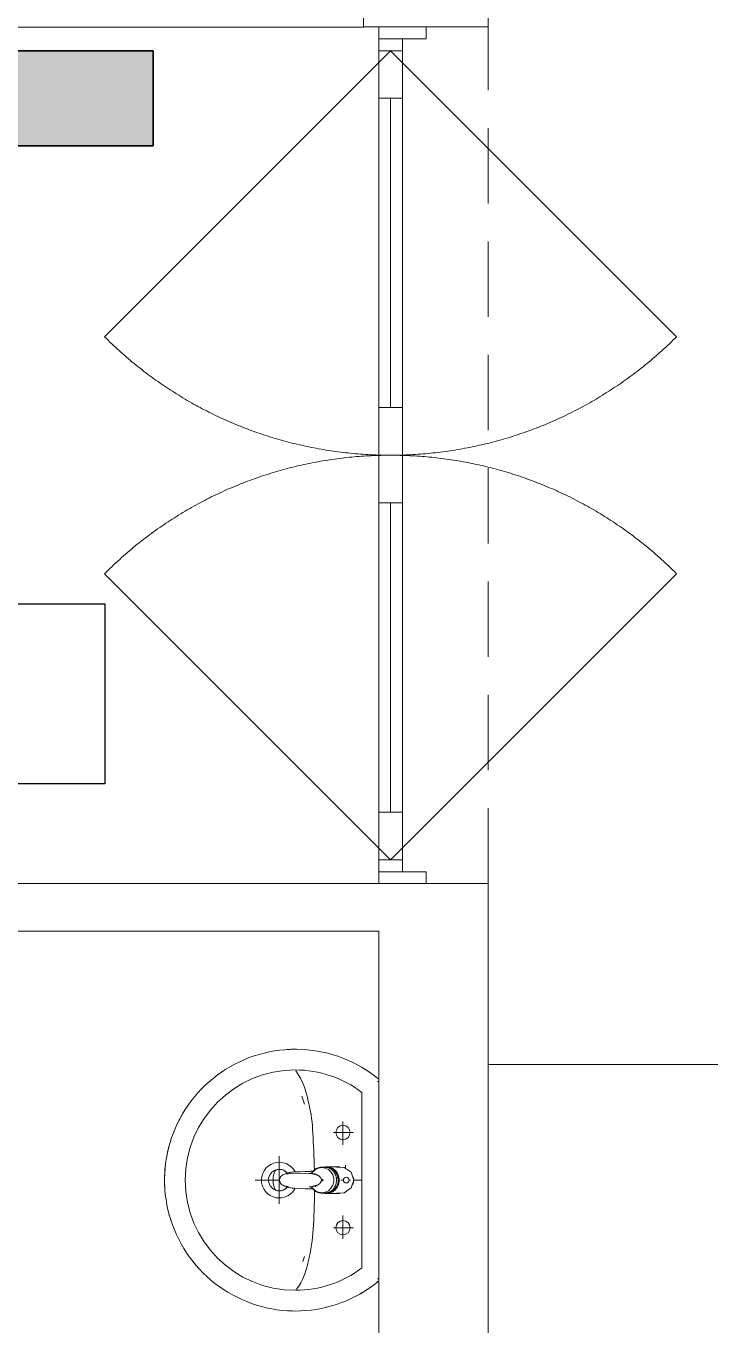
# Model space of a CAD drawing. Header units: inches. Extents: x -12418 to 57169, y -29325 to 19878.
# Drawn here: x 48077 to 49514, y -3675 to -946 of the extents above; entities that cross this region are included whole.
import ezdxf

# ---------------------------------------------------------------- set-up
doc = ezdxf.new("R2010")
doc.units = ezdxf.units.IN
doc.header["$LTSCALE"] = 25
doc.header["$MEASUREMENT"] = 0
for name, pattern in [('00-Ground Floor$0$DASHED', [0.75, 0.5, -0.25]), ('00-Ground Floor$0$HIDDEN', [9.525, 6.35, -3.175]), ('DASHDOT', [25.4, 12.7, -6.35, 0, -6.35]), ('HIDDEN', [9.525, 6.35, -3.175])]:
    doc.linetypes.add(name, pattern=pattern)
doc.layers.get('0').update_dxf_attribs({"color": 8})
for name, color, linetype, lineweight in [('00-Ground Floor$0$Aluminum', 251, 'Continuous', 5), ('00-Ground Floor$0$LOADING', 253, 'Continuous', 5), ('00-Ground Floor$0$P-SANR-FIXT', 6, 'Continuous', 18), ('00-Ground Floor$0$P-SANR-FIXT-1', 6, 'Continuous', 13), ('00-Ground Floor$0$Proj', 251, 'Continuous', 5), ('00-Ground Floor$0$Structure', 251, 'Continuous', 5), ('00-Ground Floor$0$Walls', 251, 'Continuous', 5), ('E-LITE-CLNG-CNDT', 6, 'DASHDOT', 35), ('E-POWR-FLOR-CNDT', 6, 'HIDDEN', 25), ('T-CABL-TRAY', 251, 'Continuous', 35)]:
    doc.layers.add(name, color=color, linetype=linetype, lineweight=lineweight)
doc.layers.add('Equipment tags', color=3, linetype='Continuous')

# ---------------------------------------------------------------- blocks, each defined once
blk = doc.blocks.new('00-Ground Floor$0$FP_138-161_A_00_GFL_-0_080_Einreichung_Grundrisse_100')
at = {"layer": '00-Ground Floor$0$P-SANR-FIXT'}
blk.add_line((-0.0044, -0.0019), (-0.0045, -0.0021), dxfattribs=at)
at = {"layer": '00-Ground Floor$0$P-SANR-FIXT', "flags": 128}
blk.add_lwpolyline([(-0.0057, -0.0037), (-0.0058, -0.0039), (-0.006, -0.004)], dxfattribs=at)
blk = doc.blocks.new('00-Ground Floor$0$FP_139-161_A_00_GFL_-0_080_Einreichung_Grundrisse_100')
at = {"layer": '00-Ground Floor$0$P-SANR-FIXT'}
blk.add_line((0.0045, -0.0022), (0.0044, -0.002), dxfattribs=at)
at = {"layer": '00-Ground Floor$0$P-SANR-FIXT', "flags": 128}
blk.add_lwpolyline([(0.006, -0.004), (0.0059, -0.0039), (0.0057, -0.0038)], dxfattribs=at)
blk = doc.blocks.new('00-Ground Floor$0$IS_Ceraplus_B8204_BIM_BG _1_ - B8204AA - CERAPLUS single lever basin mixer with pop-up waste-V137-161_A_00_GFL_-0_080_Einreichung_Grundrisse_100')
at = {"layer": '00-Ground Floor$0$P-SANR-FIXT-1'}
h = blk.add_hatch(dxfattribs=at)
h.set_pattern_fill('FP_26', color=256, style=0, pattern_type=2)
h.set_pattern_definition([(225, (0.009, 0), (0.010607, -0.010607), []), (315, (0.009, 0), (0.010607, 0.010607), [])])
h.paths.add_polyline_path([(0.0056, -0.002), (0.0058, -0.0024), (0.0058, -0.0021)])
h.paths.add_polyline_path([(0.007, -0.0039), (0.0088, -0.0045), (0.0084, -0.0043)])
at = {"layer": '00-Ground Floor$0$LOADING'}
for p, q in [((-0.028, 0), (-0.028, -0.0281)), ((0.028, -0.0281), (0.028, 0)), ((-0.0274, -0.0337), (-0.0271, -0.0392)), ((-0.0262, -0.0282), (-0.0263, -0.0287)), ((-0.0137, -0.0512), (-0.0129, -0.0517)), ((0.0124, -0.052), (0.0133, -0.0515)), ((0.0185, -0.0618), (0.019, -0.0539)), ((0.019, -0.0539), (0.0188, -0.0561)), ((0.0263, -0.0287), (0.0262, -0.0282)), ((0.0262, -0.0293), (0.0263, -0.0287)), ((0.0271, -0.0392), (0.0274, -0.0337)), ((0.014, -0.0647), (0.0133, -0.1077))]:
    blk.add_line(p, q, dxfattribs=at)
at = {"layer": '00-Ground Floor$0$LOADING', "flags": 128}
for points in [[(-0.0272, -0.0069), (-0.0266, 0.009), (-0.0165, 0.0236), (0, 0.0291)], [(0.0272, -0.0069), (0.0266, 0.009), (0.0165, 0.0236), (0, 0.0291)], [(-0.0176, -0.0568), (-0.0224, -0.0513), (-0.0254, -0.0448), (-0.0264, -0.0376), (-0.0253, -0.0305), (-0.0222, -0.024), (-0.0172, -0.0186), (-0.0109, -0.0147), (-0.0037, -0.0127), (0.0037, -0.0127), (0.0109, -0.0147), (0.0172, -0.0186), (0.0222, -0.024), (0.0253, -0.0305), (0.0264, -0.0376), (0.0254, -0.0448), (0.0224, -0.0513), (0.0176, -0.0568)], [(-0.0271, -0.0393), (-0.027, -0.0403), (-0.0269, -0.0414), (-0.0267, -0.0424), (-0.0265, -0.0434), (-0.0262, -0.0444), (-0.0259, -0.0454), (-0.0255, -0.0464), (-0.0252, -0.0474), (-0.0247, -0.0484), (-0.0243, -0.0493), (-0.0238, -0.0502), (-0.0232, -0.0511), (-0.0226, -0.052), (-0.022, -0.0529), (-0.0214, -0.0537), (-0.0207, -0.0545), (-0.0199, -0.0553), (-0.0192, -0.0561), (-0.0184, -0.0568), (-0.0176, -0.0575), (-0.0173, -0.0577)], [(-0.019, -0.0539), (-0.0185, -0.0615), (-0.0185, -0.0618)], [(0.0173, -0.0577), (0.0181, -0.057), (0.0189, -0.0563), (0.0197, -0.0556), (0.0204, -0.0548), (0.0211, -0.054), (0.0218, -0.0532), (0.0224, -0.0523), (0.023, -0.0514), (0.0236, -0.0505), (0.0241, -0.0496), (0.0246, -0.0487), (0.025, -0.0477), (0.0254, -0.0467), (0.0258, -0.0458), (0.0261, -0.0448), (0.0264, -0.0437), (0.0266, -0.0427), (0.0268, -0.0417), (0.027, -0.0407), (0.0271, -0.0396), (0.0271, -0.0393)], [(-0.0181, -0.0728), (-0.0177, -0.083), (-0.0172, -0.0938)], [(-0.0162, -0.0579), (-0.0156, -0.058), (-0.0151, -0.0581), (-0.0146, -0.0583), (-0.0142, -0.0586), (-0.0139, -0.0588), (-0.0138, -0.0591)], [(-0.0138, -0.0591), (-0.0139, -0.0612), (-0.014, -0.0633)], [(0.0138, -0.0591), (0.0139, -0.0588), (0.0142, -0.0586), (0.0146, -0.0583), (0.0151, -0.0581), (0.0156, -0.058), (0.0162, -0.0579)], [(0.014, -0.0633), (0.0139, -0.0612), (0.0138, -0.0591)], [(0.0171, -0.0578), (0.0174, -0.0575), (0.0176, -0.0568)], [(0.0172, -0.0938), (0.0177, -0.083), (0.0181, -0.0728)], [(0.0184, -0.0651), (0.0184, -0.0652), (0.0184, -0.0652), (0.0184, -0.0652), (0.0184, -0.0654), (0.0184, -0.0655)], [(-0.0129, -0.1142), (-0.0124, -0.1161), (-0.0118, -0.1179), (-0.0109, -0.1197), (-0.0098, -0.1214), (-0.0084, -0.123), (-0.0067, -0.1244), (-0.0047, -0.1255), (-0.0025, -0.1263), (0, -0.1266)], [(0, -0.1266), (0.0025, -0.1263), (0.0047, -0.1255), (0.0067, -0.1244), (0.0084, -0.123), (0.0098, -0.1214), (0.0109, -0.1197), (0.0118, -0.1179), (0.0124, -0.1161), (0.0129, -0.1142)]]:
    blk.add_lwpolyline(points, dxfattribs=at)
at = {"layer": '00-Ground Floor$0$LOADING'}
for centre, radius, start, end in [((0, 0.0135), 0.00603, 0, 180), ((0, 0.0135), 0.00603, 180, 0), ((-0.009, 0), 0.005, 300, 315), ((0.009, 0), 0.005, 225, 240)]:
    blk.add_arc(centre, radius, start, end, dxfattribs=at)
for centre, major_axis, start_param, end_param in [((0, -0.0281), (-0.028, 0), 4.712389, 6.47291), ((0, -0.0287), (0.0267, 0), 1.570796, 3.036556), ((0, -0.0287), (0.0263, 0), 2.625648, 2.791756), ((0, -0.0287), (-0.0263, 0), 4.712389, 5.759587), ((0, -0.0281), (0.028, 0), 6.093357, 7.853982), ((0, -0.0287), (0.0267, 0), 0.105099, 1.570796), ((0, -0.0287), (0.0262, 0), 0.523599, 1.570796), ((0, -0.0287), (0.0262, 0), 0.349919, 0.515945), ((0, -0.0321), (0.0275, 0), 3.141823, 3.202701), ((0, -0.0321), (0.0275, 0), 3.239313, 3.439417), ((0, -0.0281), (0.028, 0), 3.371221, 3.483334), ((0, -0.0312), (0.0248, 0), 4.111947, 4.191073), ((0, -0.0281), (0.028, 0), 4.202431, 4.259552), ((0, -0.0287), (0.0263, 0), 4.169225, 4.2325), ((0, -0.0281), (0.028, 0), 5.172057, 5.222265), ((0, -0.0287), (0.0267, 0), 6.059374, 6.108652), ((0, -0.0321), (0.0275, 0), 5.985527, 6.185455), ((0, -0.0281), (0.028, 0), 5.94107, 6.05344), ((0, -0.0321), (0.0275, 0), 6.222066, 6.282955)]:
    blk.add_ellipse(centre, major_axis=major_axis, ratio=0.961262, start_param=start_param, end_param=end_param, dxfattribs=at)
for points, knots in [([(-0.0215, -0.0162), (-0.0216, -0.0163), (-0.0219, -0.0167), (-0.0227, -0.0177), (-0.0238, -0.0192), (-0.0249, -0.0211), (-0.0258, -0.0231), (-0.0266, -0.0253), (-0.0273, -0.0282), (-0.0275, -0.0305), (-0.0275, -0.0321)], [0.7859035, 0.7859035, 0.7859035, 0.7859035, 0.7916667, 0.8055556, 0.8333333, 0.8611111, 0.8888889, 0.9166667, 0.9444444, 1, 1, 1, 1]), ([(0.021, -0.0157), (0.0208, -0.0154), (0.0203, -0.0149), (0.0192, -0.0139), (0.0177, -0.0127), (0.0161, -0.0117), (0.0148, -0.0109), (0.0138, -0.0104), (0.0127, -0.0099), (0.0113, -0.0093), (0.0087, -0.0084), (0.0048, -0.0075), (0, -0.0071), (-0.0048, -0.0075), (-0.0087, -0.0084), (-0.0113, -0.0093), (-0.0127, -0.0099), (-0.0138, -0.0104), (-0.0148, -0.0109), (-0.0161, -0.0117), (-0.0177, -0.0127), (-0.0191, -0.0139), (-0.0202, -0.0149), (-0.0208, -0.0154), (-0.021, -0.0157)], [0.2222222, 0.2222222, 0.2222222, 0.2222222, 0.2361111, 0.25, 0.2777778, 0.3055556, 0.3194444, 0.3333333, 0.3472222, 0.3611111, 0.3888889, 0.4444444, 0.5, 0.5555556, 0.6111111, 0.6388889, 0.6527778, 0.6666667, 0.6805556, 0.6944444, 0.7222222, 0.75, 0.7638889, 0.7777778, 0.7777778, 0.7777778, 0.7777778]), ([(0.0275, -0.0321), (0.0275, -0.0305), (0.0273, -0.0282), (0.0266, -0.0253), (0.0258, -0.0231), (0.0249, -0.0211), (0.0238, -0.0192), (0.0227, -0.0177), (0.0219, -0.0167), (0.0216, -0.0163), (0.0215, -0.0162)], [0, 0, 0, 0, 0.0555556, 0.0833333, 0.1111111, 0.1388889, 0.1666667, 0.1944444, 0.2083333, 0.2142181, 0.2142181, 0.2142181, 0.2142181]), ([(-0.0188, -0.0538), (-0.0188, -0.0547), (-0.0186, -0.0582), (-0.0185, -0.0619), (-0.0184, -0.0646)], [0.6724021, 0.6724021, 0.6724021, 0.6724021, 0.75, 1, 1, 1, 1]), ([(0, -0.0378), (-0.0005, -0.038), (-0.0012, -0.0384), (-0.0021, -0.0389), (-0.0028, -0.0393), (-0.0035, -0.0397), (-0.0042, -0.04), (-0.0049, -0.0405), (-0.0055, -0.0409), (-0.0061, -0.0414), (-0.0067, -0.0419), (-0.0072, -0.0424), (-0.0078, -0.0429), (-0.0083, -0.0435), (-0.0088, -0.0441), (-0.0092, -0.0446), (-0.0096, -0.0452), (-0.01, -0.0459), (-0.0103, -0.0466), (-0.0105, -0.0472), (-0.0107, -0.0477), (-0.0108, -0.0481), (-0.0109, -0.0484), (-0.0111, -0.0489), (-0.0114, -0.0497), (-0.0118, -0.0509), (-0.0122, -0.0521), (-0.0124, -0.053), (-0.0126, -0.0537), (-0.0128, -0.0544), (-0.0129, -0.0552), (-0.0131, -0.0559), (-0.0132, -0.0566), (-0.0134, -0.0572), (-0.0136, -0.0581), (-0.0137, -0.0587), (-0.0138, -0.0591)], [0, 0, 0, 0, 0.055556, 0.083333, 0.111111, 0.138889, 0.166667, 0.194444, 0.222222, 0.25, 0.277778, 0.305556, 0.333333, 0.361111, 0.388889, 0.416667, 0.444444, 0.472222, 0.5, 0.527778, 0.541667, 0.555556, 0.569444, 0.583333, 0.611111, 0.666667, 0.722222, 0.75, 0.777778, 0.805556, 0.833333, 0.861111, 0.888889, 0.916667, 0.944444, 1, 1, 1, 1]), ([(0, -0.0357), (-0.0006, -0.0357), (-0.0013, -0.0357), (-0.002, -0.0357), (-0.0022, -0.0357)], [0, 0, 0, 0, 0.1, 0.1298359, 0.1298359, 0.1298359, 0.1298359]), ([(0.0022, -0.0357), (0.002, -0.0357), (0.0013, -0.0357), (0.0006, -0.0357), (0, -0.0357)], [0.8701578, 0.8701578, 0.8701578, 0.8701578, 0.9, 1, 1, 1, 1]), ([(0.0138, -0.0591), (0.0137, -0.0587), (0.0136, -0.0581), (0.0134, -0.0572), (0.0132, -0.0566), (0.0131, -0.0559), (0.0129, -0.0552), (0.0128, -0.0544), (0.0126, -0.0537), (0.0124, -0.053), (0.0122, -0.0521), (0.0118, -0.0509), (0.0114, -0.0497), (0.0111, -0.0489), (0.0109, -0.0484), (0.0108, -0.0481), (0.0107, -0.0477), (0.0105, -0.0472), (0.0103, -0.0466), (0.01, -0.0459), (0.0096, -0.0452), (0.0092, -0.0446), (0.0088, -0.0441), (0.0083, -0.0435), (0.0078, -0.0429), (0.0072, -0.0424), (0.0067, -0.0419), (0.0061, -0.0414), (0.0055, -0.0409), (0.0049, -0.0405), (0.0042, -0.04), (0.0035, -0.0397), (0.0028, -0.0393), (0.0021, -0.0389), (0.0012, -0.0384), (0.0005, -0.038), (0, -0.0378)], [0, 0, 0, 0, 0.055556, 0.083333, 0.111111, 0.138889, 0.166667, 0.194444, 0.222222, 0.25, 0.277778, 0.333333, 0.388889, 0.416667, 0.430556, 0.444444, 0.458333, 0.472222, 0.5, 0.527778, 0.555556, 0.583333, 0.611111, 0.638889, 0.666667, 0.694444, 0.722222, 0.75, 0.777778, 0.805556, 0.833333, 0.861111, 0.888889, 0.916667, 0.944444, 1, 1, 1, 1]), ([(0.0184, -0.0646), (0.0185, -0.0619), (0.0186, -0.0582), (0.0188, -0.0547), (0.0188, -0.0538)], [0, 0, 0, 0, 0.25, 0.3275586, 0.3275586, 0.3275586, 0.3275586]), ([(-0.0162, -0.0579), (-0.0162, -0.0578), (-0.0163, -0.0578), (-0.0165, -0.0577), (-0.0166, -0.0575), (-0.0167, -0.0574), (-0.0169, -0.0573), (-0.017, -0.0572), (-0.0172, -0.0571), (-0.0173, -0.057), (-0.0175, -0.0569), (-0.0176, -0.0568)], [0, 0, 0, 0, 0.1, 0.2, 0.3, 0.4, 0.5, 0.6, 0.7, 0.8, 1, 1, 1, 1]), ([(-0.0148, -0.0587), (-0.015, -0.0586), (-0.0159, -0.0583), (-0.0167, -0.058), (-0.0172, -0.0578)], [0.8, 0.8, 0.8, 0.8, 0.85, 1, 1, 1, 1]), ([(0.0141, -0.0613), (0.0141, -0.0611), (0.0143, -0.0608), (0.0145, -0.0604), (0.0148, -0.06), (0.0151, -0.0596), (0.0153, -0.0594), (0.0155, -0.0592), (0.0156, -0.059), (0.0158, -0.0588), (0.016, -0.0587), (0.0163, -0.0585), (0.0165, -0.0583), (0.0166, -0.0582)], [0.3333333, 0.3333333, 0.3333333, 0.3333333, 0.4166667, 0.5, 0.5833333, 0.6666667, 0.7083333, 0.75, 0.7916667, 0.8333333, 0.875, 0.9166667, 1, 1, 1, 1]), ([(0.0176, -0.0568), (0.0175, -0.0569), (0.0173, -0.057), (0.0172, -0.0571), (0.017, -0.0572), (0.0169, -0.0573), (0.0167, -0.0574), (0.0166, -0.0575), (0.0165, -0.0577), (0.0163, -0.0578), (0.0162, -0.0578), (0.0162, -0.0579)], [0, 0, 0, 0, 0.2, 0.3, 0.4, 0.5, 0.6, 0.7, 0.8, 0.9, 1, 1, 1, 1]), ([(-0.0131, -0.1116), (-0.0132, -0.1115), (-0.0135, -0.1109), (-0.0141, -0.1099), (-0.0147, -0.1086), (-0.0153, -0.1072), (-0.0159, -0.1053), (-0.0167, -0.1021), (-0.0171, -0.0992), (-0.0171, -0.0973)], [0.4856715, 0.4856715, 0.4856715, 0.4856715, 0.5, 0.55, 0.6, 0.65, 0.7, 0.8, 1, 1, 1, 1]), ([(-0.0132, -0.1091), (-0.0132, -0.1096), (-0.0132, -0.1103), (-0.0132, -0.1111), (-0.0132, -0.1115), (-0.0132, -0.1118), (-0.0131, -0.1122), (-0.0131, -0.1125), (-0.0131, -0.1128), (-0.0131, -0.1131), (-0.013, -0.1134), (-0.013, -0.1138), (-0.0129, -0.1141), (-0.0129, -0.1142)], [0.2, 0.2, 0.2, 0.2, 0.4, 0.5, 0.55, 0.6, 0.65, 0.7, 0.75, 0.8, 0.85, 0.9, 1, 1, 1, 1]), ([(0.0129, -0.1142), (0.0129, -0.1141), (0.013, -0.1138), (0.013, -0.1134), (0.0131, -0.1131), (0.0131, -0.1128), (0.0131, -0.1125), (0.0131, -0.1122), (0.0132, -0.1118), (0.0132, -0.1115), (0.0132, -0.1111), (0.0132, -0.1103), (0.0132, -0.1096), (0.0132, -0.1091)], [0, 0, 0, 0, 0.1, 0.15, 0.2, 0.25, 0.3, 0.35, 0.4, 0.45, 0.5, 0.6, 0.8, 0.8, 0.8, 0.8]), ([(0.0131, -0.1116), (0.0133, -0.1113), (0.0137, -0.1106), (0.0142, -0.1096), (0.0147, -0.1084), (0.0153, -0.1072), (0.0159, -0.1053), (0.0167, -0.1021), (0.0171, -0.0992), (0.0171, -0.0973)], [-0.5143371, -0.5143371, -0.5143371, -0.5143371, -0.475, -0.4375, -0.4, -0.35, -0.3, -0.2, 0, 0, 0, 0])]:
    blk.add_open_spline(points, degree=3, knots=knots, dxfattribs=at)
for points in [[(-0.0184, -0.0646), (-0.0183, -0.0659), (-0.0182, -0.0684), (-0.0181, -0.0709), (-0.0181, -0.0721)], [(-0.0172, -0.0578), (-0.0171, -0.0578), (-0.0169, -0.058), (-0.0167, -0.0581), (-0.0166, -0.0582)], [(-0.0162, -0.0579), (-0.0162, -0.0579), (-0.0164, -0.0581), (-0.0165, -0.0582), (-0.0166, -0.0583), (-0.0166, -0.0582), (-0.0166, -0.0582)], [(-0.0166, -0.0582), (-0.0163, -0.0585), (-0.0156, -0.059), (-0.0148, -0.0599), (-0.0142, -0.0609), (-0.0139, -0.0617), (-0.0138, -0.0621)], [(-0.014, -0.0633), (-0.014, -0.0633), (-0.014, -0.0633), (-0.014, -0.0633)], [(-0.014, -0.0646), (-0.014, -0.0644), (-0.014, -0.064), (-0.014, -0.0635), (-0.014, -0.0633)], [(0.014, -0.0633), (0.014, -0.0633), (0.014, -0.0633), (0.014, -0.0633)], [(0.014, -0.0633), (0.014, -0.0635), (0.014, -0.064), (0.014, -0.0644), (0.014, -0.0647)], [(0.0172, -0.0578), (0.0168, -0.0579), (0.0158, -0.0583), (0.0147, -0.0587), (0.0141, -0.059)], [(0.0166, -0.0582), (0.0166, -0.0582), (0.0166, -0.0583), (0.0165, -0.0582), (0.0164, -0.0581), (0.0162, -0.0579), (0.0162, -0.0579)], [(0.0166, -0.0582), (0.0167, -0.0582), (0.0168, -0.0581), (0.0169, -0.058), (0.0169, -0.058)], [(0.0169, -0.058), (0.017, -0.0579), (0.0171, -0.0579), (0.0171, -0.0578)], [(0.0181, -0.0721), (0.0181, -0.0709), (0.0182, -0.0684), (0.0183, -0.0659), (0.0184, -0.0646)], [(-0.0172, -0.0938), (-0.0172, -0.0944), (-0.0172, -0.0956), (-0.0171, -0.0967), (-0.0171, -0.0973)], [(0.0171, -0.0973), (0.0171, -0.0967), (0.0172, -0.0956), (0.0172, -0.0944), (0.0172, -0.0938)]]:
    blk.add_open_spline(points, degree=3, dxfattribs=at)
for name in ['00-Ground Floor$0$FP_138-161_A_00_GFL_-0_080_Einreichung_Grundrisse_100', '00-Ground Floor$0$FP_139-161_A_00_GFL_-0_080_Einreichung_Grundrisse_100']:
    blk.add_blockref(name, (0, 0), dxfattribs=at)
blk = doc.blocks.new('00-Ground Floor$0$_100_WB_KER_REN_55x45x18 - _100_WB_KER_REN_55x45x18-V63-161_A_00_GFL_-0_080_Einreichung_Grundrisse_100')
at = {"layer": '00-Ground Floor$0$LOADING'}
for p, q in [((-0.2075, 0.225), (-0.2075, 0.2227)), ((0.2074, 0.225), (-0.2074, 0.225)), ((0.2075, 0.2227), (0.2075, 0.225)), ((-0.1855, 0.1899), (0.1855, 0.1899)), ((-0.1, 0.172), (-0.1, 0.1303)), ((0, 0.1899), (0, 0.1724)), ((0, 0.1656), (0, 0.1628)), ((0.1, 0.172), (0.1, 0.1303)), ((-0.0744, 0.15), (-0.1234, 0.15)), ((-0.0259, 0.155), (-0.0315, 0.155)), ((0, 0.1509), (0, 0.1454)), ((0, 0.1422), (0, 0.1399)), ((0.026, 0.155), (0.0248, 0.155)), ((0.0744, 0.15), (0.1234, 0.15)), ((-0.1763, 0.0637), (-0.1598, 0.0692)), ((0.1605, 0.0691), (0.1707, 0.0656)), ((-0.05, 0.0161), (0.05, 0.0161)), ((0, 0.0168), (0, -0.0348))]:
    blk.add_line(p, q, dxfattribs=at)
at = {"layer": '00-Ground Floor$0$LOADING', "flags": 128}
for points in [[(-0.2121, 0.225), (-0.219, 0.2164), (-0.2254, 0.2075), (-0.2316, 0.1983), (-0.2373, 0.189), (-0.2427, 0.1794), (-0.2476, 0.1696), (-0.2522, 0.1596), (-0.2564, 0.1494), (-0.2602, 0.1391), (-0.2635, 0.1286), (-0.2665, 0.118), (-0.269, 0.1073), (-0.271, 0.0965), (-0.2727, 0.0856), (-0.2739, 0.0747), (-0.2747, 0.0637), (-0.275, 0.0527), (-0.275, 0.05)], [(0.275, 0.05), (0.2748, 0.061), (0.2741, 0.072), (0.273, 0.0829), (0.2715, 0.0938), (0.2695, 0.1046), (0.2671, 0.1154), (0.2643, 0.126), (0.261, 0.1365), (0.2574, 0.1469), (0.2533, 0.1571), (0.2488, 0.1671), (0.2439, 0.177), (0.2387, 0.1866), (0.233, 0.1961), (0.227, 0.2053), (0.2206, 0.2142), (0.2138, 0.2229), (0.2121, 0.225)], [(-0.275, 0.05), (-0.2748, 0.039), (-0.2741, 0.028), (-0.273, 0.0171), (-0.2715, 0.0062), (-0.2695, -0.0046), (-0.2671, -0.0154), (-0.2643, -0.026), (-0.261, -0.0365), (-0.2574, -0.0469), (-0.2533, -0.0571), (-0.2488, -0.0671), (-0.2439, -0.077), (-0.2387, -0.0866), (-0.233, -0.0961), (-0.227, -0.1053), (-0.2206, -0.1142), (-0.2138, -0.1229), (-0.2067, -0.1313), (-0.1993, -0.1395), (-0.1916, -0.1473), (-0.1836, -0.1548), (-0.1752, -0.162), (-0.1666, -0.1688), (-0.1577, -0.1753), (-0.1486, -0.1814), (-0.1392, -0.1872), (-0.1296, -0.1925), (-0.1198, -0.1975), (-0.1098, -0.2021), (-0.0996, -0.2063), (-0.0893, -0.2101), (-0.0788, -0.2135), (-0.0682, -0.2164), (-0.0575, -0.2189), (-0.0467, -0.221), (-0.0359, -0.2227), (-0.0249, -0.2239), (-0.014, -0.2246), (-0.003, -0.225), (0.008, -0.2249), (0.019, -0.2243), (0.03, -0.2234), (0.0409, -0.2219), (0.0517, -0.2201), (0.0625, -0.2178), (0.0731, -0.2151), (0.0837, -0.212), (0.0941, -0.2084), (0.1043, -0.2044), (0.1144, -0.2001), (0.1243, -0.1953), (0.1341, -0.1901), (0.1436, -0.1846), (0.1528, -0.1786), (0.1618, -0.1723), (0.1706, -0.1657), (0.1791, -0.1587), (0.1873, -0.1514), (0.1952, -0.1437), (0.2028, -0.1358), (0.21, -0.1275), (0.217, -0.119), (0.2236, -0.1101), (0.2298, -0.1011), (0.2356, -0.0918), (0.2411, -0.0822), (0.2462, -0.0725), (0.2509, -0.0625), (0.2552, -0.0524), (0.2591, -0.0421), (0.2626, -0.0317), (0.2656, -0.0211), (0.2683, -0.0104), (0.2705, 0.0003), (0.2722, 0.0112), (0.2736, 0.0221), (0.2745, 0.0331), (0.2749, 0.0441), (0.275, 0.05)]]:
    blk.add_lwpolyline(points, dxfattribs=at)
at = {"layer": '00-Ground Floor$0$LOADING'}
for centre in [(-0.1, 0.15), (0.1, 0.15)]:
    blk.add_circle(centre, 0.015, dxfattribs=at)
for centre, radius, start, end in [((0, 0.05), 0.275, 140.4788, 141.2381), ((0, 0.05), 0.275, 38.7619, 39.5212), ((0, 0.05), 0.275, 145.9324, 150.3591), ((0, 0.05), 0.275, 29.6409, 34.0676), ((0, 0.05), 0.2315, 142.8209, 180), ((0, 0.155), 0.0175, 54.0899, 125.9101), ((0, 0.155), 0.0175, 68.869, 83.8798), ((0, 0.05), 0.2315, 0, 37.1791), ((0, 0.155), 0.0175, 251.9463, 258.2346), ((0, 0.05), 0.275, 180, 183.6225), ((0, 0.05), 0.2315, 180, 0), ((0, 0.0161), 0.0375, 117.1305, 0), ((0, 0.0161), 0.0225, 129.5025, 0), ((0, 0.0161), 0.0225, 138.0808, 143.3939), ((0, 0.0161), 0.0225, 0, 51.4286), ((0, 0.0161), 0.0225, 36.616, 41.9265), ((0, 0.0161), 0.0375, 0, 61.4146), ((0, 0.0161), 0.0225, 180, 193.3417), ((0, 0.0161), 0.0225, 197.0466, 201.508), ((0, 0.0161), 0.0225, 156.725, 162.0134), ((0, 0.05), 0.047, 243.4433, 296.5567), ((0, 0.0161), 0.0225, 17.9887, 23.276), ((0, 0.0161), 0.0225, 338.492, 342.9534), ((0, 0.0161), 0.0225, 346.6583, 0), ((0, 0.05), 0.275, 307.6689, 312), ((0, 0.05), 0.275, 240, 245.6589), ((0, 0.05), 0.275, 252, 257.5535), ((0, 0.05), 0.275, 282.9241, 288), ((0, 0.05), 0.275, 264, 276)]:
    blk.add_arc(centre, radius, start, end, dxfattribs=at)
for points, knots in [([(-0.2074, 0.225), (-0.2078, 0.225), (-0.2086, 0.225), (-0.2095, 0.225), (-0.2102, 0.225), (-0.2106, 0.225), (-0.2109, 0.225), (-0.2111, 0.225), (-0.2114, 0.225), (-0.2116, 0.225), (-0.2118, 0.225), (-0.2119, 0.225), (-0.2119, 0.225)], [-1, -1, -1, -1, -0.8333333, -0.6666667, -0.5833333, -0.5, -0.4583333, -0.4166667, -0.3333333, -0.2916667, -0.25, -0.1666667, -0.1666667, -0.1666667, -0.1666667]), ([(0.2119, 0.225), (0.2119, 0.225), (0.2118, 0.225), (0.2116, 0.225), (0.2114, 0.225), (0.2111, 0.225), (0.2109, 0.225), (0.2106, 0.225), (0.2102, 0.225), (0.2095, 0.225), (0.2086, 0.225), (0.2078, 0.225), (0.2074, 0.225)], [-0.8333333, -0.8333333, -0.8333333, -0.8333333, -0.75, -0.7083333, -0.6666667, -0.5833333, -0.5416667, -0.5, -0.4166667, -0.3333333, -0.1666667, 0, 0, 0, 0]), ([(-0.0037, 0.1721), (-0.0046, 0.1719), (-0.0064, 0.1714), (-0.0081, 0.1705), (-0.009, 0.17)], [0.5653198, 0.5653198, 0.5653198, 0.5653198, 0.6111111, 0.6666667, 0.6666667, 0.6666667, 0.6666667]), ([(0.009, 0.17), (0.0086, 0.1703), (0.0077, 0.1708), (0.0059, 0.1715), (0.0046, 0.1719), (0.0037, 0.1721)], [0.3333333, 0.3333333, 0.3333333, 0.3333333, 0.3611111, 0.3888889, 0.4346482, 0.4346482, 0.4346482, 0.4346482]), ([(-0.2294, 0.0509), (-0.2103, 0.066), (-0.1431, 0.0839), (-0.1084, 0.0863), (-0.0496, 0.0893), (-0.0206, 0.0899)], [0.0392191, 0.0392191, 0.0392191, 0.0392191, 0.1715289, 0.4228457, 0.6475389, 0.6475389, 0.6475389, 0.6475389]), ([(0.0209, 0.0903), (0.0512, 0.0901), (0.1113, 0.0879), (0.1514, 0.0828), (0.2115, 0.0665), (0.2292, 0.052)], [0.7533082, 0.7533082, 0.7533082, 0.7533082, 0.9865548, 1.235629, 1.3638988, 1.3638988, 1.3638988, 1.3638988]), ([(-0.0141, 0.0337), (-0.0162, 0.0319), (-0.0207, 0.0267), (-0.0225, 0.02), (-0.0225, 0.0161)], [0.7144203, 0.7144203, 0.7144203, 0.7144203, 0.8333333, 1, 1, 1, 1]), ([(0.0225, 0.0161), (0.0225, 0.0187), (0.0216, 0.0239), (0.0182, 0.0298), (0.0152, 0.0327), (0.0141, 0.0337)], [0, 0, 0, 0, 0.1111111, 0.2222222, 0.285568, 0.285568, 0.285568, 0.285568])]:
    blk.add_open_spline(points, degree=3, knots=knots, dxfattribs=at)
for points in [[(-0.2075, 0.2227), (-0.2075, 0.2231), (-0.2075, 0.2235), (-0.2075, 0.2239)], [(0.2075, 0.2239), (0.2075, 0.2235), (0.2075, 0.2231), (0.2075, 0.2227)], [(-0.1852, 0.1899), (-0.1853, 0.1899), (-0.1854, 0.1899), (-0.1855, 0.1899)], [(-0.0009, 0.1725), (-0.0013, 0.1725), (-0.0018, 0.1724), (-0.0022, 0.1724)], [(0.0022, 0.1724), (0.0018, 0.1724), (0.0013, 0.1725), (0.0009, 0.1725)], [(0.1855, 0.1899), (0.1854, 0.1899), (0.1853, 0.1899), (0.1852, 0.1899)], [(-0.0225, 0.0161), (-0.0225, 0.0147), (-0.0222, 0.012), (-0.0215, 0.0093), (-0.021, 0.008)], [(0.021, 0.008), (0.0215, 0.0093), (0.0222, 0.012), (0.0225, 0.0147), (0.0225, 0.0161)]]:
    blk.add_open_spline(points, degree=3, dxfattribs=at)
at = {"layer": '00-Ground Floor$0$LOADING', "xscale": -1, "rotation": 5.088887490341627e-12}
blk.add_blockref('00-Ground Floor$0$IS_Ceraplus_B8204_BIM_BG _1_ - B8204AA - CERAPLUS single lever basin mixer with pop-up waste-V137-161_A_00_GFL_-0_080_Einreichung_Grundrisse_100', (0, 0.1434), dxfattribs=at)
blk = doc.blocks.new('00-Ground Floor')
at = {"layer": '00-Ground Floor$0$Aluminum'}
for p, q in [((48817.9, -947.4, 0), (48817.9, -2747.4, 0)), ((48917.9, -947.4, 0), (48917.9, -972.4, 0)), ((48917.9, -972.4, 0), (48817.9, -972.4, 0)), ((48867.9, -972.4, 0), (48867.9, -2722.4, 0)), ((48867.9, -997.4, 0), (48817.9, -997.4, 0)), ((48867.9, -1097.4, 0), (48817.9, -1097.4, 0)), ((48842.9, -1747.4, 0), (48842.9, -1097.4, 0)), ((48867.9, -1747.4, 0), (48817.9, -1747.4, 0)), ((48867.9, -1847.4, 0), (48817.9, -1847.4, 0)), ((48867.9, -1947.4, 0), (48817.9, -1947.4, 0)), ((48842.9, -1947.4, 0), (48842.9, -2597.4, 0)), ((48867.9, -2597.4, 0), (48817.9, -2597.4, 0)), ((48867.9, -2697.4, 0), (48817.9, -2697.4, 0)), ((48917.9, -2722.4, 0), (48817.9, -2722.4, 0)), ((48917.9, -2722.4, 0), (48917.9, -2747.4, 0))]:
    blk.add_line(p, q, dxfattribs=at)
at = {"layer": '00-Ground Floor$0$Aluminum', "linetype": '00-Ground Floor$0$DASHED', "ltscale": 300}
for p, q in [((48842.9, -997.4, 0), (48241.9, -1598.5, 0)), ((48842.9, -997.4, 0), (49444, -1598.5, 0)), ((48842.9, -2697.4, 0), (48241.9, -2096.4, 0)), ((48842.9, -2697.4, 0), (49444, -2096.4, 0))]:
    blk.add_line(p, q, dxfattribs=at)
for centre, start, end in [((48842.9, -997.4, 0), 225, 315), ((48842.9, -2697.4, 0), 45, 135)]:
    blk.add_arc(centre, 850, start, end, dxfattribs=at)
at = {"layer": '00-Ground Floor$0$Proj', "linetype": '00-Ground Floor$0$HIDDEN'}
blk.add_line((49047.9, -2747.4, 0), (49047.9, -947.4, 0), dxfattribs=at)
at = {"layer": '00-Ground Floor$0$Proj', "elevation": 0}
blk.add_lwpolyline([(49047.9, -3127.4), (52147.9, -3127.4), (52147.9, -947.4)], dxfattribs=at)
at = {"layer": '00-Ground Floor$0$Structure'}
blk.add_lwpolyline([(48560.8, 1602), (48560.8, 2277), (46160.8, 2277), (46160.8, -723), (46405.8, -723), (46405.8, -948), (45935.8, -948), (45935.8, 2502), (48785.8, 2502), (48785.8, -948), (47755.8, -948)], dxfattribs=at)
at = {"layer": '00-Ground Floor$0$Walls'}
for p, q in [((49047.9, -947.4, 0), (49047.9, 4452.6, 0)), ((49047.9, -947.4, 0), (48785.8, -947.4)), ((37849.5, -2747.4, 0), (49047.9, -2747.4, 0)), ((49047.9, -2747.4, 0), (49047.9, -4090.8, 0)), ((45282.9, -2847.4, 0), (48817.9, -2847.4, 0)), ((48817.9, -2847.4, 0), (48817.9, -4090.8, 0))]:
    blk.add_line(p, q, dxfattribs=at)
at = {"layer": '00-Ground Floor$0$LOADING', "xscale": 1000, "yscale": 1000, "zscale": 1000, "rotation": 270}
blk.add_blockref('00-Ground Floor$0$_100_WB_KER_REN_55x45x18 - _100_WB_KER_REN_55x45x18-V63-161_A_00_GFL_-0_080_Einreichung_Grundrisse_100', (48592.9, -3370.5, 0), dxfattribs=at)
blk = doc.blocks.new('*U69')
at = {"lineweight": 0}
h = blk.add_hatch(dxfattribs=at)
h.set_pattern_fill('HEX', color=253, scale=8, angle=180, style=0)
h.set_pattern_definition([(180, (-17177.167, -2e-10), (6e-13, -43.99409), [25.4, -50.8]), (300, (-17177.167, -2e-10), (38.1, 21.99705), [25.4, -50.8]), (240, (-17202.567, -2e-10), (38.1, -21.99705), [25.4, -50.8])])
h.paths.add_polyline_path([(-9515.4, 200), (-9515.4, 0), (0, 0), (0, 200)])
at = {"color": 0}
for p, q in [((0, 200), (-9515.4, 200)), ((-9515.4, 0), (-9515.4, 200)), ((0, 0), (-9515.4, 0))]:
    blk.add_line(p, q, dxfattribs=at)
blk = doc.blocks.new('A$C767e6835')
at = {"layer": 'T-CABL-TRAY', "linetype": 'Continuous', "rotation": 180}
blk.add_blockref('*U69', (18729.4, 1850), dxfattribs=at)

msp = doc.modelspace()

# ---------------------------------------------------------------- linework, layer by layer
at = {"layer": 'Equipment tags'}
msp.add_lwpolyline([(46411.4, -2159.5), (48242.1, -2159.5), (48242.1, -2538.1), (46411.4, -2538.1)], close=True, dxfattribs=at)

# ---------------------------------------------------------------- block references
at = {"layer": 'E-LITE-CLNG-CNDT'}
msp.add_blockref('00-Ground Floor', (0, 0), dxfattribs=at)
at = {"layer": 'E-POWR-FLOR-CNDT'}
msp.add_blockref('A$C767e6835', (20099.5, -2847.4, 0.4), dxfattribs=at)

doc.saveas('drawing.dxf')
